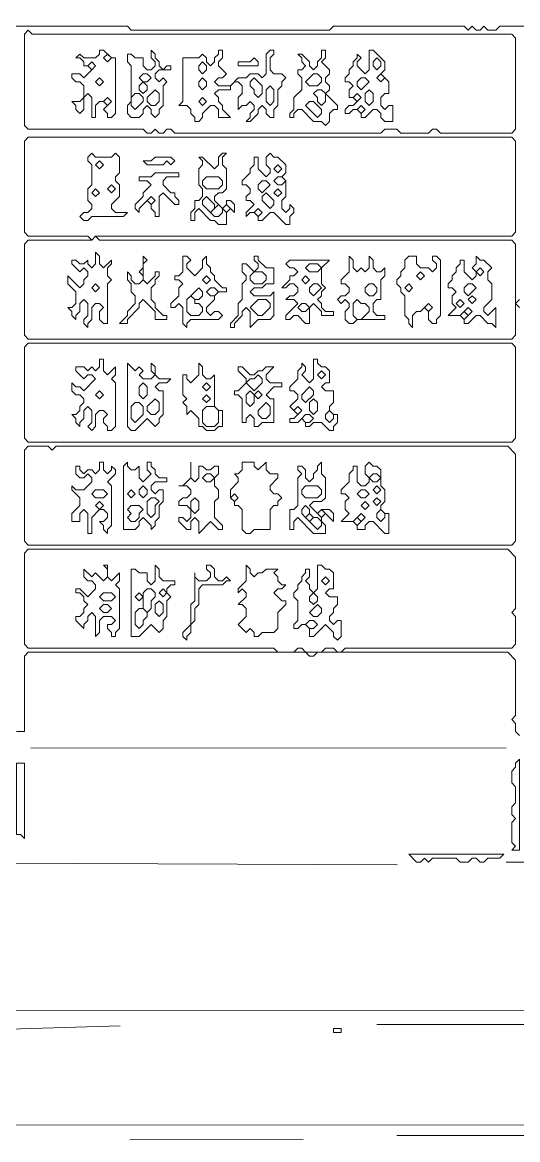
# Model space of a CAD drawing. Extents: x 12 to 2459, y 13 to 1740.
# Drawn here: x 278.5 to 403.5, y 18.9 to 301 of the extents above; entities that cross this region are included whole.
import ezdxf

# ---------------------------------------------------------------- set-up
doc = ezdxf.new("R2010")
doc.units = 0
for name, color, linetype, lineweight in [('TEXT_FALLBACK_OUTLINE', 2, 'Continuous', 0), ('TRACE_CURVE', 6, 'Continuous', 0), ('TRACE_STRAIGHT', 5, 'Continuous', 0), ('TRACE_TEXT_SYMBOL', 6, 'Continuous', 0)]:
    doc.layers.add(name, color=color, linetype=linetype, lineweight=lineweight)

msp = doc.modelspace()

# ---------------------------------------------------------------- linework, layer by layer
at = {"layer": 'TEXT_FALLBACK_OUTLINE', "color": 2}
for points in [[(298, 294), (298, 293), (297, 292), (294, 292), (293, 293), (292, 292), (293, 292), (294, 291), (294, 290), (295, 290), (296, 289), (294, 287), (293, 288), (291, 288), (291, 287), (292, 286), (293, 286), (294, 285), (294, 282), (293, 281), (291, 281), (292, 280), (292, 279), (293, 278), (294, 279), (294, 282), (295, 283), (296, 282), (296, 277), (297, 277), (297, 280), (298, 281), (299, 281), (300, 280), (299, 279), (300, 278), (300, 277), (301, 277), (302, 278), (302, 292), (301, 292), (299, 294)], [(311, 294), (311, 292), (312, 291), (312, 290), (311, 289), (310, 289), (309, 290), (309, 292), (307, 292), (306, 293), (305, 293), (305, 291), (306, 290), (306, 281), (305, 280), (305, 278), (306, 277), (308, 277), (309, 278), (309, 279), (310, 280), (311, 279), (311, 278), (312, 277), (313, 278), (313, 279), (314, 280), (314, 285), (315, 286), (314, 287), (313, 286), (312, 287), (312, 288), (313, 289), (316, 289), (316, 290), (315, 290), (314, 289), (313, 290), (313, 291), (312, 292), (312, 293)], [(354, 294), (354, 292), (353, 291), (353, 290), (352, 289), (351, 290), (351, 291), (349, 293), (348, 293), (349, 292), (349, 291), (350, 290), (349, 289), (348, 289), (348, 288), (349, 287), (349, 284), (347, 282), (347, 279), (346, 278), (346, 277), (347, 277), (347, 278), (348, 279), (349, 279), (352, 276), (354, 276), (355, 275), (356, 276), (356, 278), (357, 279), (358, 279), (358, 280), (355, 283), (356, 284), (356, 285), (355, 286), (355, 287), (356, 288), (356, 289), (354, 291), (355, 292), (355, 294)], [(366, 294), (366, 289), (365, 288), (363, 290), (363, 291), (364, 292), (363, 293), (363, 292), (362, 291), (362, 290), (361, 289), (361, 288), (360, 287), (360, 286), (361, 286), (362, 285), (361, 284), (361, 282), (362, 282), (363, 281), (362, 280), (361, 280), (360, 279), (360, 278), (361, 278), (362, 279), (363, 279), (364, 278), (364, 277), (365, 277), (367, 279), (368, 279), (369, 278), (369, 277), (370, 276), (372, 276), (372, 280), (371, 280), (370, 279), (369, 280), (369, 282), (370, 283), (371, 283), (371, 286), (369, 288), (370, 289), (370, 291), (367, 294)], [(295, 290), (296, 291), (297, 290), (296, 289)], [(299, 292), (300, 293), (301, 292), (300, 291)], [(323, 290), (324, 291), (325, 290), (325, 289), (324, 288), (323, 289)], [(337, 292), (336, 291), (333, 291), (333, 290), (338, 290), (338, 291)], [(367, 291), (368, 292), (369, 291), (369, 290), (368, 289), (367, 290)], [(308, 287), (309, 288), (310, 288), (311, 287), (310, 286), (309, 286)], [(352, 288), (353, 288), (354, 287), (354, 286), (353, 285), (351, 285), (350, 286)], [(368, 287), (369, 288), (370, 287), (369, 286)], [(297, 286), (298, 287), (299, 286), (298, 285)], [(308, 285), (309, 286), (310, 285), (310, 284), (309, 283), (308, 284)], [(323, 286), (324, 287), (325, 286), (325, 285), (324, 284), (323, 285)], [(336, 286), (337, 287), (339, 285), (339, 283), (338, 282), (337, 283), (337, 284), (336, 285)], [(340, 284), (341, 285), (342, 284), (342, 281), (341, 280), (340, 281)], [(363, 286), (364, 287), (365, 287), (366, 286), (364, 284), (363, 285)], [(306, 282), (307, 283), (308, 283), (309, 282), (309, 281), (307, 279), (306, 280)], [(312, 284), (313, 283), (313, 281), (312, 280), (311, 280), (310, 281), (310, 282)], [(352, 283), (353, 284), (354, 284), (355, 283), (355, 281), (354, 280), (353, 281), (353, 282)], [(362, 282), (363, 283), (364, 282), (363, 281)], [(365, 283), (366, 284), (367, 283), (367, 281), (366, 280), (365, 281)], [(299, 281), (300, 282), (301, 281), (300, 280)], [(323, 281), (324, 282), (325, 281), (324, 280)], [(350, 280), (351, 281), (352, 281), (354, 279), (354, 278), (353, 277)], [(363, 279), (364, 280), (365, 279), (364, 278)], [(296, 268), (295, 267), (295, 266), (296, 265), (296, 260), (295, 259), (295, 256), (296, 255), (296, 254), (295, 253), (294, 253), (293, 252), (294, 251), (295, 251), (296, 252), (304, 252), (305, 253), (302, 253), (301, 254), (301, 255), (303, 257), (303, 260), (302, 261), (302, 262), (303, 263), (303, 267), (302, 268), (301, 267), (297, 267)], [(329, 268), (328, 267), (328, 265), (327, 264), (324, 267), (323, 267), (324, 266), (324, 265), (323, 264), (323, 260), (324, 259), (324, 257), (323, 256), (322, 256), (322, 254), (321, 253), (321, 251), (322, 251), (322, 253), (323, 254), (326, 251), (327, 251), (328, 250), (330, 250), (330, 253), (331, 254), (332, 253), (332, 255), (331, 256), (330, 256), (330, 255), (329, 254), (327, 256), (327, 257), (328, 258), (329, 258), (330, 259), (330, 264), (329, 265), (329, 267), (330, 268)], [(341, 268), (340, 267), (340, 265), (341, 264), (341, 263), (340, 262), (338, 264), (338, 267), (337, 267), (337, 265), (336, 264), (336, 263), (334, 261), (334, 260), (335, 260), (336, 259), (336, 258), (335, 257), (335, 256), (336, 256), (337, 255), (335, 253), (335, 252), (336, 253), (337, 253), (338, 252), (338, 251), (339, 251), (341, 253), (342, 253), (345, 250), (346, 250), (346, 252), (347, 253), (347, 254), (346, 255), (346, 254), (345, 253), (344, 254), (344, 256), (345, 257), (345, 261), (344, 262), (345, 263), (345, 265), (343, 267), (342, 267)], [(297, 265), (298, 266), (299, 265), (298, 264)], [(312, 267), (311, 266), (309, 266), (310, 265), (314, 265), (315, 266), (316, 265), (317, 266), (316, 267)], [(312, 263), (311, 262), (308, 262), (308, 261), (310, 261), (311, 260), (309, 258), (309, 257), (307, 255), (307, 254), (308, 253), (308, 254), (310, 256), (311, 255), (311, 254), (312, 253), (312, 252), (313, 252), (313, 257), (314, 258), (317, 255), (318, 255), (318, 256), (317, 257), (317, 258), (316, 258), (314, 260), (314, 261), (315, 262), (318, 262), (318, 263)], [(342, 264), (343, 265), (344, 264), (343, 263)], [(300, 259), (301, 260), (302, 259), (301, 258)], [(324, 261), (325, 262), (328, 262), (329, 261), (329, 260), (328, 259), (325, 259), (324, 260)], [(338, 260), (339, 261), (340, 261), (341, 260), (339, 258), (338, 259)], [(342, 261), (343, 262), (344, 262), (345, 261), (344, 260), (343, 260)], [(296, 258), (297, 259), (298, 258), (297, 257)], [(310, 256), (311, 257), (312, 256), (311, 255)], [(324, 256), (325, 257), (327, 255), (327, 254), (326, 253), (324, 255)], [(339, 257), (340, 258), (342, 256), (342, 255), (341, 254), (339, 256)], [(342, 258), (343, 259), (344, 258), (343, 257)], [(328, 255), (329, 254), (329, 253), (328, 252), (327, 252), (326, 253)], [(329, 254), (330, 255), (331, 254), (330, 253)], [(337, 253), (338, 254), (339, 253), (338, 252)], [(297, 243), (297, 240), (296, 239), (295, 240), (295, 241), (294, 240), (293, 240), (292, 241), (291, 241), (291, 240), (293, 238), (294, 239), (295, 238), (295, 237), (294, 236), (294, 235), (293, 234), (290, 237), (290, 235), (292, 233), (292, 230), (291, 229), (290, 229), (291, 228), (291, 227), (292, 226), (292, 227), (293, 228), (293, 230), (294, 231), (295, 230), (295, 227), (294, 226), (294, 225), (295, 224), (295, 225), (296, 226), (296, 229), (297, 230), (298, 230), (299, 229), (298, 228), (298, 226), (299, 225), (300, 225), (300, 235), (301, 236), (300, 237), (300, 239), (301, 240), (301, 241), (299, 239), (298, 240), (298, 242)], [(309, 242), (309, 239), (308, 238), (309, 237), (309, 236), (308, 235), (307, 235), (306, 236), (306, 237), (305, 238), (305, 236), (306, 235), (306, 233), (307, 232), (307, 230), (305, 228), (305, 227), (303, 225), (305, 225), (305, 226), (308, 229), (308, 230), (309, 231), (312, 228), (312, 226), (315, 226), (315, 227), (314, 227), (312, 229), (312, 230), (311, 231), (311, 234), (312, 235), (312, 236), (313, 237), (313, 238), (312, 238), (312, 237), (310, 235), (309, 236), (309, 240), (310, 241)], [(319, 242), (319, 238), (318, 237), (317, 237), (317, 236), (318, 236), (319, 235), (318, 234), (318, 232), (316, 230), (316, 229), (317, 229), (318, 230), (319, 229), (319, 225), (320, 224), (320, 225), (321, 226), (328, 226), (329, 227), (328, 228), (327, 228), (326, 227), (325, 228), (325, 229), (327, 231), (327, 232), (328, 233), (330, 233), (330, 234), (329, 234), (327, 236), (327, 237), (326, 238), (326, 239), (325, 240), (325, 242), (324, 241), (324, 239), (322, 237), (320, 239), (320, 240), (321, 241), (320, 242)], [(337, 242), (337, 241), (338, 240), (338, 239), (337, 238), (335, 240), (334, 240), (334, 238), (335, 237), (335, 236), (334, 235), (334, 231), (333, 230), (333, 227), (331, 225), (331, 224), (332, 224), (332, 225), (334, 227), (334, 228), (335, 229), (336, 228), (336, 224), (338, 226), (341, 226), (342, 227), (342, 233), (341, 232), (337, 232), (336, 233), (337, 234), (339, 234), (340, 235), (342, 235), (342, 239), (340, 239), (338, 241), (338, 242)], [(346, 241), (345, 240), (346, 239), (347, 239), (348, 238), (347, 237), (346, 237), (346, 236), (344, 234), (345, 234), (346, 235), (347, 235), (348, 234), (348, 233), (347, 232), (346, 232), (345, 231), (347, 231), (348, 230), (345, 227), (345, 226), (346, 226), (347, 227), (348, 227), (350, 225), (351, 225), (351, 229), (352, 230), (354, 228), (354, 227), (357, 227), (357, 228), (355, 228), (354, 229), (354, 230), (353, 231), (354, 232), (354, 233), (355, 234), (354, 235), (354, 239), (356, 241)], [(350, 239), (351, 240), (353, 240), (354, 239), (353, 238), (351, 238)], [(361, 242), (361, 238), (359, 236), (359, 235), (360, 235), (361, 234), (361, 233), (360, 232), (359, 232), (358, 231), (359, 230), (360, 231), (361, 230), (361, 229), (360, 228), (360, 226), (361, 225), (362, 225), (363, 226), (370, 226), (370, 227), (368, 227), (367, 228), (367, 230), (368, 231), (369, 231), (369, 236), (370, 237), (370, 239), (369, 238), (368, 238), (367, 239), (367, 241), (366, 242), (366, 239), (365, 238), (364, 239), (363, 238), (362, 239), (362, 241)], [(376, 242), (375, 241), (375, 239), (374, 238), (374, 237), (373, 236), (373, 235), (374, 234), (374, 233), (375, 232), (375, 227), (376, 226), (376, 225), (377, 224), (377, 227), (378, 228), (379, 228), (380, 229), (381, 228), (381, 226), (382, 225), (383, 225), (383, 226), (384, 227), (384, 241), (383, 242), (382, 242), (382, 241), (383, 240), (383, 239), (382, 238), (381, 239), (379, 239), (378, 240), (378, 242)], [(393, 242), (393, 240), (392, 239), (393, 238), (393, 237), (392, 236), (390, 238), (390, 241), (389, 241), (389, 240), (388, 239), (388, 238), (387, 237), (387, 236), (386, 235), (386, 234), (387, 234), (388, 233), (387, 232), (387, 230), (388, 229), (386, 227), (389, 227), (390, 226), (390, 225), (391, 225), (393, 227), (394, 227), (396, 225), (397, 225), (398, 224), (398, 229), (396, 227), (395, 228), (395, 229), (397, 231), (397, 235), (396, 236), (396, 238), (397, 239), (395, 241), (394, 241)], [(324, 236), (325, 237), (326, 236), (325, 235)], [(336, 237), (337, 238), (339, 238), (340, 237), (340, 236), (339, 235), (337, 235), (336, 236)], [(349, 236), (350, 237), (351, 236), (350, 235)], [(378, 237), (379, 238), (380, 237), (379, 236)], [(393, 238), (394, 239), (395, 238), (394, 237)], [(296, 234), (297, 235), (298, 234), (297, 233)], [(351, 234), (352, 235), (353, 235), (354, 234), (352, 232), (351, 233)], [(365, 234), (366, 235), (367, 235), (368, 234), (368, 233), (367, 232), (366, 232), (365, 233)], [(375, 234), (376, 235), (377, 234), (376, 233)], [(390, 234), (391, 235), (392, 235), (393, 234), (391, 232), (390, 233)], [(320, 231), (321, 232), (322, 231), (322, 230), (323, 230), (324, 229), (324, 228), (323, 227), (321, 227), (320, 228)], [(323, 234), (324, 233), (324, 232), (323, 231), (322, 231), (321, 232)], [(325, 233), (326, 234), (327, 234), (328, 233), (327, 232), (326, 232)], [(391, 231), (392, 232), (393, 231), (392, 230)], [(338, 231), (340, 231), (341, 230), (341, 229), (339, 227), (338, 227), (336, 229)], [(348, 229), (349, 230), (350, 230), (351, 229), (350, 228), (349, 228)], [(362, 230), (363, 231), (364, 230), (365, 230), (366, 229), (366, 228), (364, 226), (363, 226), (362, 227)], [(380, 229), (381, 230), (382, 229), (381, 228)], [(388, 230), (389, 231), (390, 230), (389, 229)], [(390, 228), (391, 229), (392, 228), (391, 227)], [(389, 227), (390, 228), (391, 227), (390, 226)], [(298, 216), (298, 214), (297, 213), (296, 214), (295, 213), (294, 214), (292, 214), (292, 213), (294, 211), (295, 212), (296, 212), (297, 211), (294, 208), (293, 209), (292, 209), (291, 210), (291, 208), (292, 207), (293, 207), (294, 206), (294, 205), (293, 204), (293, 203), (292, 202), (291, 202), (292, 201), (292, 200), (293, 199), (293, 200), (294, 201), (294, 203), (295, 204), (296, 203), (296, 200), (295, 199), (296, 198), (297, 199), (297, 202), (298, 203), (299, 203), (300, 202), (299, 201), (299, 200), (300, 199), (300, 198), (301, 198), (302, 199), (302, 210), (301, 211), (302, 212), (302, 214), (300, 212), (299, 213), (299, 216)], [(305, 215), (305, 199), (306, 198), (307, 198), (310, 201), (312, 199), (313, 200), (313, 201), (314, 202), (314, 208), (313, 208), (312, 209), (313, 210), (315, 210), (316, 211), (313, 211), (312, 212), (312, 214), (311, 215), (311, 213), (312, 212), (311, 211), (309, 211), (308, 212), (309, 213), (308, 214), (307, 213)], [(323, 215), (323, 212), (321, 210), (320, 211), (320, 212), (319, 212), (319, 207), (320, 206), (319, 205), (320, 204), (320, 202), (321, 203), (323, 201), (323, 199), (324, 199), (325, 198), (327, 198), (328, 199), (329, 199), (329, 203), (328, 203), (327, 204), (327, 212), (326, 211), (325, 211), (324, 212), (324, 214)], [(352, 216), (352, 211), (351, 210), (349, 212), (350, 213), (350, 214), (349, 215), (349, 214), (348, 213), (348, 211), (346, 209), (346, 208), (347, 208), (348, 207), (348, 206), (346, 204), (348, 202), (347, 201), (346, 201), (346, 200), (348, 200), (349, 201), (350, 200), (350, 199), (351, 199), (352, 200), (354, 200), (356, 198), (357, 198), (357, 199), (358, 200), (358, 202), (357, 202), (356, 203), (356, 204), (357, 205), (357, 208), (355, 208), (354, 209), (355, 210), (356, 210), (356, 213), (355, 214), (354, 214), (353, 215), (353, 216)], [(333, 214), (333, 213), (335, 211), (335, 210), (333, 208), (332, 208), (332, 207), (333, 207), (334, 206), (334, 200), (335, 200), (335, 201), (336, 202), (337, 201), (337, 199), (338, 199), (339, 200), (342, 200), (342, 206), (341, 206), (340, 207), (342, 209), (344, 209), (344, 210), (341, 210), (340, 211), (340, 212), (342, 214), (340, 214), (339, 213), (338, 213), (337, 212), (336, 212), (334, 214)], [(337, 211), (338, 212), (339, 211), (339, 210), (337, 208), (335, 210), (336, 211)], [(353, 212), (354, 213), (355, 212), (354, 211)], [(308, 209), (309, 210), (310, 209), (310, 207), (309, 206), (308, 207)], [(324, 209), (325, 210), (326, 209), (325, 208)], [(351, 209), (352, 208), (352, 207), (350, 205), (349, 206), (349, 207)], [(297, 207), (298, 208), (299, 207), (298, 206)], [(312, 206), (313, 205), (313, 203), (312, 202), (311, 202), (310, 203), (310, 204)], [(324, 206), (325, 207), (326, 206), (325, 205)], [(335, 207), (336, 208), (337, 207), (337, 205), (336, 204), (335, 205)], [(337, 207), (338, 208), (339, 207), (338, 206)], [(351, 205), (352, 206), (353, 205), (353, 203), (352, 202), (351, 203)], [(306, 204), (307, 205), (308, 205), (309, 204), (309, 202), (307, 200), (306, 201)], [(324, 203), (325, 204), (327, 204), (328, 203), (328, 200), (327, 199), (325, 199), (324, 200)], [(340, 205), (341, 204), (341, 202), (340, 201), (339, 201), (338, 202), (338, 203)], [(347, 203), (348, 204), (349, 203), (348, 202)], [(349, 201), (350, 202), (351, 202), (352, 201), (351, 200), (350, 200)], [(355, 202), (356, 203), (357, 202), (357, 201), (356, 200), (355, 201)], [(298, 190), (298, 188), (297, 187), (296, 188), (295, 188), (294, 187), (293, 188), (293, 189), (292, 189), (292, 187), (293, 186), (294, 186), (295, 187), (296, 186), (296, 185), (294, 183), (292, 183), (291, 184), (291, 183), (293, 181), (293, 179), (291, 177), (291, 175), (293, 175), (293, 177), (294, 178), (295, 177), (295, 172), (296, 172), (296, 176), (298, 178), (299, 178), (300, 177), (300, 176), (299, 175), (298, 175), (299, 174), (299, 173), (300, 172), (300, 173), (301, 174), (301, 184), (300, 185), (302, 187), (302, 188), (301, 189), (301, 188), (300, 187), (299, 188), (299, 190)], [(305, 190), (304, 189), (304, 173), (307, 173), (308, 174), (308, 175), (309, 176), (311, 174), (311, 173), (312, 174), (312, 175), (313, 176), (313, 179), (314, 180), (314, 183), (313, 183), (312, 182), (311, 183), (311, 184), (312, 185), (315, 185), (315, 186), (313, 186), (312, 187), (312, 188), (311, 189), (311, 190), (310, 190), (310, 188), (311, 187), (309, 185), (308, 186), (308, 189), (307, 188), (306, 188), (305, 189)], [(321, 190), (321, 186), (319, 184), (318, 184), (320, 184), (321, 183), (321, 182), (320, 181), (319, 181), (318, 180), (318, 179), (320, 179), (321, 178), (321, 176), (320, 175), (319, 176), (318, 176), (318, 175), (320, 173), (321, 173), (321, 175), (322, 176), (323, 175), (323, 172), (326, 175), (328, 173), (329, 173), (329, 174), (327, 176), (327, 180), (328, 181), (328, 183), (327, 184), (327, 186), (328, 187), (328, 189), (327, 189), (326, 188), (325, 188), (324, 189), (323, 189), (323, 186), (322, 185), (321, 186)], [(334, 190), (334, 188), (333, 187), (332, 187), (333, 186), (333, 185), (331, 183), (331, 181), (332, 180), (332, 179), (333, 179), (334, 178), (334, 173), (335, 172), (336, 172), (337, 173), (341, 173), (341, 178), (342, 179), (343, 179), (343, 180), (344, 181), (343, 182), (342, 182), (341, 183), (341, 184), (343, 186), (343, 187), (341, 187), (340, 188), (340, 190), (338, 188), (337, 189), (337, 190)], [(354, 190), (353, 189), (353, 188), (352, 187), (352, 186), (351, 185), (350, 186), (350, 188), (349, 189), (348, 189), (348, 188), (349, 187), (348, 186), (348, 179), (347, 178), (346, 178), (346, 173), (347, 173), (347, 175), (348, 176), (352, 172), (355, 172), (355, 174), (354, 175), (354, 176), (355, 177), (357, 175), (357, 177), (356, 178), (354, 178), (353, 177), (351, 179), (352, 180), (354, 180), (355, 181), (355, 186), (354, 187)], [(366, 190), (365, 189), (365, 187), (366, 186), (366, 185), (365, 184), (364, 184), (363, 185), (363, 189), (362, 189), (362, 188), (361, 187), (361, 185), (359, 183), (359, 182), (360, 182), (361, 181), (360, 180), (360, 178), (361, 177), (359, 175), (362, 175), (363, 174), (363, 173), (365, 173), (365, 174), (366, 175), (367, 175), (370, 172), (371, 172), (371, 177), (370, 177), (369, 178), (369, 179), (370, 180), (370, 183), (369, 184), (369, 188), (368, 189), (367, 189)], [(324, 186), (325, 187), (326, 187), (327, 186), (326, 185), (325, 185)], [(366, 186), (367, 187), (368, 187), (369, 186), (368, 185), (367, 185)], [(308, 183), (309, 184), (310, 183), (310, 182), (309, 181), (308, 182)], [(349, 183), (350, 184), (353, 184), (354, 183), (354, 182), (353, 181), (350, 181), (349, 182)], [(367, 183), (368, 184), (369, 183), (368, 182)], [(296, 182), (297, 183), (299, 183), (300, 182), (299, 181), (297, 181)], [(305, 182), (306, 183), (307, 182), (306, 181)], [(310, 180), (311, 181), (312, 181), (313, 180), (312, 179), (312, 177), (311, 176), (310, 177)], [(321, 180), (322, 181), (323, 180), (323, 178), (322, 177), (321, 178)], [(331, 181), (332, 182), (333, 181), (332, 180)], [(363, 182), (364, 183), (365, 183), (366, 182), (365, 181), (364, 181)], [(367, 180), (368, 181), (369, 180), (368, 179)], [(297, 179), (298, 180), (299, 179), (298, 178)], [(305, 178), (306, 179), (308, 179), (309, 178), (308, 177), (308, 176), (307, 175), (306, 175), (305, 176), (306, 177)], [(349, 178), (350, 179), (351, 178), (351, 177), (350, 176), (349, 177)], [(353, 177), (354, 178), (355, 177), (354, 176)], [(364, 179), (365, 180), (366, 179), (365, 178)], [(368, 177), (369, 178), (370, 177), (370, 176), (369, 175), (368, 176)], [(350, 176), (351, 177), (352, 176), (351, 175)], [(351, 175), (352, 176), (353, 176), (354, 175), (354, 174), (353, 173)], [(362, 175), (363, 176), (364, 175), (363, 174)], [(363, 176), (364, 177), (365, 176), (364, 175)], [(299, 164), (300, 163), (300, 161), (299, 160), (297, 162), (296, 161), (294, 163), (294, 161), (295, 160), (296, 160), (297, 159), (297, 158), (295, 156), (293, 158), (292, 158), (292, 157), (293, 157), (294, 156), (294, 155), (295, 154), (294, 153), (294, 152), (293, 151), (292, 151), (292, 150), (294, 148), (294, 149), (295, 150), (295, 151), (296, 152), (297, 151), (297, 146), (298, 147), (298, 150), (299, 151), (301, 151), (302, 150), (301, 149), (300, 149), (300, 148), (301, 147), (301, 146), (302, 146), (302, 147), (303, 148), (303, 158), (302, 159), (303, 160), (303, 162), (301, 160), (300, 161), (300, 164)], [(312, 164), (312, 160), (311, 159), (310, 160), (310, 162), (308, 162), (307, 163), (306, 163), (306, 146), (308, 146), (311, 149), (313, 147), (314, 148), (314, 150), (315, 151), (315, 155), (316, 156), (315, 157), (315, 158), (316, 159), (317, 159), (317, 160), (314, 160), (313, 161), (313, 163)], [(325, 164), (325, 163), (326, 162), (326, 161), (325, 160), (323, 160), (322, 161), (322, 162), (322, 155), (321, 154), (321, 149), (319, 147), (319, 146), (320, 145), (320, 146), (321, 147), (321, 149), (322, 150), (322, 153), (323, 154), (323, 158), (324, 159), (329, 159), (330, 160), (331, 160), (330, 161), (329, 160), (328, 160), (327, 161), (327, 163), (326, 164)], [(335, 164), (335, 160), (333, 158), (333, 157), (334, 158), (335, 157), (335, 156), (333, 154), (334, 154), (335, 153), (335, 151), (333, 149), (335, 147), (336, 148), (337, 147), (337, 146), (338, 146), (339, 147), (342, 147), (343, 148), (343, 152), (345, 154), (345, 155), (344, 155), (342, 157), (343, 158), (344, 158), (345, 159), (344, 159), (343, 160), (343, 161), (342, 162), (343, 163), (340, 163), (339, 162), (338, 162), (337, 161), (336, 162), (336, 163)], [(353, 164), (353, 158), (352, 157), (351, 158), (351, 159), (350, 160), (351, 161), (351, 163), (350, 163), (350, 162), (349, 161), (349, 160), (348, 159), (348, 158), (347, 157), (347, 156), (348, 155), (348, 150), (347, 149), (347, 148), (348, 148), (349, 149), (350, 149), (351, 148), (351, 146), (352, 146), (355, 149), (357, 147), (357, 146), (358, 145), (359, 146), (359, 150), (358, 150), (357, 149), (356, 150), (356, 151), (357, 152), (357, 153), (358, 154), (358, 156), (356, 156), (355, 157), (356, 158), (357, 158), (357, 162), (356, 163), (355, 163), (354, 164)], [(354, 160), (355, 161), (356, 160), (355, 159)], [(309, 157), (310, 158), (311, 158), (312, 157), (312, 156), (311, 155), (311, 153), (310, 152), (309, 153)], [(313, 157), (314, 158), (315, 157), (314, 156)], [(298, 156), (299, 157), (301, 157), (302, 156), (301, 155), (299, 155)], [(307, 156), (308, 157), (309, 156), (308, 155)], [(351, 156), (352, 157), (353, 156), (353, 155), (352, 154), (351, 155)], [(298, 153), (299, 154), (300, 154), (301, 153), (300, 152), (299, 152)], [(307, 152), (308, 153), (309, 153), (310, 152), (310, 151), (309, 150), (309, 149), (308, 148), (307, 149)], [(312, 154), (313, 155), (314, 154), (314, 152), (313, 151), (312, 152)], [(353, 154), (354, 153), (354, 152), (353, 151), (352, 151), (351, 152)], [(350, 149), (351, 150), (352, 150), (353, 149), (352, 148), (351, 148)]]:
    msp.add_lwpolyline(points, close=True, dxfattribs=at)
for points in [[(328, 294), (328, 293), (327, 292), (327, 291), (326, 290), (325, 291), (325, 292), (324, 293), (323, 292), (319, 292), (319, 281), (318, 280), (320, 280), (321, 279), (321, 278), (322, 277), (322, 276), (323, 276), (324, 277), (324, 278), (326, 280), (327, 280), (328, 279), (328, 277), (331, 277), (329, 279), (329, 280), (328, 281), (328, 282), (327, 283), (328, 284), (331, 284), (331, 285), (332, 286), (333, 286), (334, 285), (334, 283), (333, 282), (333, 279), (334, 280), (335, 280), (336, 281), (337, 280), (337, 279), (336, 278), (336, 277), (335, 276), (336, 276), (338, 278), (338, 279), (339, 280), (340, 279), (340, 278), (341, 277), (342, 277), (342, 279), (343, 280), (343, 284), (344, 285), (344, 286), (345, 287), (344, 288), (342, 288), (341, 289)], [(341, 289), (341, 292), (342, 293), (342, 294), (341, 294), (340, 293), (340, 288), (339, 287), (338, 288), (336, 288), (335, 287), (333, 287), (331, 285), (328, 285), (327, 286), (328, 287), (329, 287), (330, 288), (328, 290), (328, 291), (329, 292), (329, 294), (328, 294)]]:
    msp.add_lwpolyline(points, dxfattribs=at)
at = {"layer": 'TRACE_CURVE', "color": 6}
for points in [[(603, 301), (602, 300), (399, 300), (398, 299), (396, 299), (395, 300), (394, 299), (393, 299), (392, 300), (391, 299), (390, 300), (357, 300), (356, 299), (306, 299), (305, 300), (166, 300)], [(404, 229), (403, 230), (404, 231)], [(277, 122), (279, 122), (279, 141), (280, 142), (350, 142), (351, 141), (352, 141), (353, 142), (401, 142), (403, 140), (403, 126), (402, 125), (403, 124), (403, 122), (404, 121)]]:
    msp.add_lwpolyline(points, dxfattribs=at)
for points in [[(279, 298), (280, 299), (281, 298), (402, 298), (403, 297), (403, 274), (402, 273), (384, 273), (383, 274), (382, 274), (381, 273), (374, 273), (373, 274), (370, 274), (369, 273), (317, 273), (316, 274), (315, 274), (314, 273), (313, 273), (312, 274), (311, 273), (310, 273), (309, 274), (280, 274), (279, 275)], [(279, 271), (280, 272), (402, 272), (403, 271), (403, 248), (402, 247), (297, 247), (296, 246), (295, 247), (280, 247), (279, 248)], [(296, 246), (297, 247), (298, 246), (402, 246), (403, 245), (403, 222), (402, 221), (280, 221), (279, 222), (279, 245), (280, 246)], [(279, 219), (280, 220), (402, 220), (403, 219), (403, 196), (402, 195), (280, 195), (279, 196)], [(279, 193), (280, 194), (285, 194), (286, 193), (287, 194), (401, 194), (403, 192), (403, 170), (402, 169), (280, 169), (279, 170)], [(279, 167), (280, 168), (401, 168), (403, 166), (403, 153), (402, 152), (403, 151), (403, 144), (402, 143), (360, 143), (359, 142), (358, 142), (357, 143), (355, 143), (354, 142), (350, 142), (349, 143), (348, 143), (347, 142), (343, 142), (342, 143), (280, 143), (279, 144)]]:
    msp.add_lwpolyline(points, close=True, dxfattribs=at)
at = {"layer": 'TRACE_STRAIGHT', "color": 5}
for p, q in [((280.62, 117.78), (400.62, 117.89)), ((250.62, 88.84), (373.13, 88.34)), ((400.62, 88.99), (626.87, 89.54)), ((85.62, 51.46), (623.13, 51.77)), ((368, 48), (410, 48)), ((261.84, 46.48), (303.16, 47.64)), ((239.38, 22.6), (1018.13, 23.1)), ((373, 20), (415, 20)), ((305.62, 18.94), (349.37, 18.97))]:
    msp.add_line(p, q, dxfattribs=at)
at = {"layer": 'TRACE_TEXT_SYMBOL', "color": 6}
for points in [[(277, 114), (277, 96), (278, 96), (279, 95), (279, 114)], [(404, 115), (403, 114), (403, 113), (402, 112), (402, 109), (403, 108), (403, 104), (402, 103), (402, 101), (403, 100), (402, 99), (402, 94), (403, 93), (402, 92), (404, 92)], [(376, 91), (378, 89), (379, 89), (380, 90), (381, 89), (382, 90), (388, 90), (389, 89), (391, 89), (392, 90), (393, 90), (394, 89), (395, 89), (396, 90), (399, 90), (400, 91)], [(357, 47), (359, 47), (359, 46), (357, 46)]]:
    msp.add_lwpolyline(points, close=True, dxfattribs=at)

doc.saveas('drawing.dxf')
